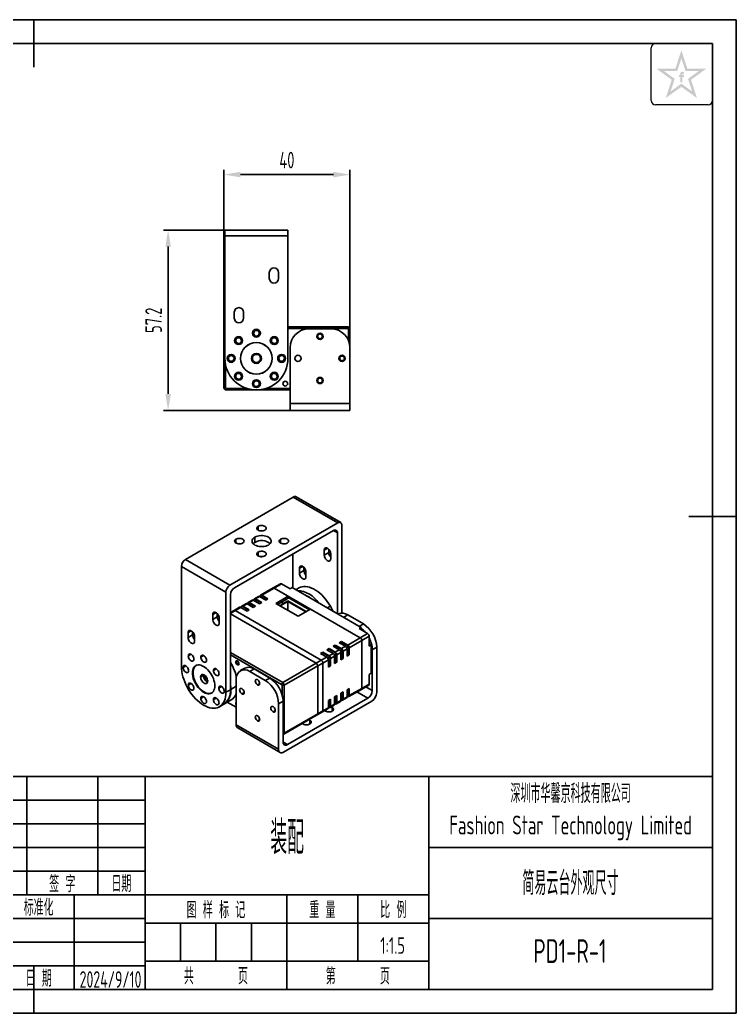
# Model space of a CAD drawing. Header units: inches. Extents: x -38 to 408, y -8 to 308.
# Drawn here: x 180.8 to 408, y -7.5 to 307.5 of the extents above; entities that cross this region are included whole.
import ezdxf
from ezdxf.enums import TextEntityAlignment as Align

# ---------------------------------------------------------------- set-up
doc = ezdxf.new("R2010")
doc.units = ezdxf.units.IN
doc.header["$LTSCALE"] = 1.5
doc.header["$MEASUREMENT"] = 0
for name, color, linetype in [('1轮廓实线层', 7, 'Continuous'), ('2细线层', 4, 'Continuous'), ('6文字层', 3, 'Continuous'), ('7标注层', 4, 'Continuous'), ('图框层', 7, 'Continuous')]:
    doc.layers.add(name, color=color, linetype=linetype)
doc.styles.add('PC_TEXTSTYLE', font='ISOCP.SHX', dxfattribs={"width": 0.707, "bigfont": 'GBCBIG.SHX'})
doc.styles.add('PC_TEXTSTYLE4', font='ISOCP.SHX', dxfattribs={"width": 0.707, "bigfont": 'GBCBIG.SHX'})
doc.dimstyles.new('GB_LINEAR', dxfattribs={"dimtxt": 3.5, "dimasz": 3.5, "dimexe": 1, "dimexo": 0, "dimgap": 1.5, "dimtad": 1, "dimdsep": 46, "dimtxsty": 'PC_TEXTSTYLE', "dimcen": 0, "dimclrd": 256, "dimclrt": 3, "dimadec": 0, "dimazin": 2, "dimtp": 0.1, "dimtm": 0.1, "dimtfac": 0.71, "dimtdec": 3, "dimtmove": 0, "dimatfit": 3, "dimfxl": 1, "dimtfill": 1, "dimarcsym": 0})

# ---------------------------------------------------------------- blocks, each defined once
blk = doc.blocks.new('ZwmFrameMain_A4^_^无分区图框^_^landscape')
at = {"layer": '1轮廓实线层'}
for p, q in [((123.5, 205), (123.5, 195)), ((267, 200), (0, 200)), ((267, 200), (267, 0)), ((272, 100), (262, 100)), ((123.5, -5), (123.5, 5)), ((0, 0), (267, 0))]:
    blk.add_line(p, q, dxfattribs=at)
at = {"layer": '2细线层'}
for p, q in [((272, 205), (-25, 205)), ((272, 205), (272, -5)), ((-25, -5), (272, -5))]:
    blk.add_line(p, q, dxfattribs=at)
blk = doc.blocks.new('ZwmFrameMain_标题栏1')
at = {"layer": '1轮廓实线层'}
for p, q in [((-180, 0), (-180, 45)), ((0, 45), (-180, 45)), ((-172, 20), (-172, 45)), ((-165, 20), (-165, 45)), ((-145, 20), (-145, 45)), ((-130, 20), (-130, 45)), ((-120, 0), (-120, 45)), ((0, 0), (0, 45)), ((-60, 30), (0, 30)), ((-180, 20), (-60, 20)), ((-165, 0), (-165, 20)), ((-150, 0), (-150, 20)), ((-135, 0), (-135, 20)), ((-60, 15), (0, 15)), ((-180, 0), (0, 0))]:
    blk.add_line(p, q, dxfattribs=at)
at = {"layer": '1轮廓实线层', "color": 7}
for p, q in [((-60, 0), (-60, 45)), ((-180, 25), (-120, 25))]:
    blk.add_line(p, q, dxfattribs=at)
at = {"layer": '2细线层'}
for p, q in [((-180, 40), (-120, 40)), ((-180, 35), (-120, 35)), ((-180, 30), (-120, 30)), ((-90, 0), (-90, 20)), ((-75, 6), (-75, 20)), ((-180, 15), (-120, 15)), ((-120, 14), (-60, 14)), ((-112.5, 6), (-112.5, 14)), ((-105, 6), (-105, 14)), ((-97.5, 6), (-97.5, 14)), ((-180, 10), (-120, 10)), ((-180, 5), (-120, 5)), ((-120, 6), (-60, 6))]:
    blk.add_line(p, q, dxfattribs=at)
at = {"layer": '6文字层', "style": 'PC_TEXTSTYLE', "width": 0.667}
for s, p in [('标记', (-176, 22.5)), ('处数', (-168.5, 22.5)), (' 更改文件号 ', (-155, 22.5)), (' 签 字 ', (-137.5, 22.5)), (' 日期 ', (-125, 22.5)), (' 设 计 ', (-172.5, 17.51)), (' 标准化 ', (-142.5, 17.51)), (' 图 样 标 记 ', (-105, 17)), (' 重 量 ', (-82.5, 17)), (' 比 例 ', (-67.5, 17)), (' 审 核 ', (-172.5, 7.5)), (' 工 艺 ', (-172.5, 2.5)), (' 日 期 ', (-142.5, 2.5)), ('共       页', (-105, 3)), ('第       页', (-75, 3))]:
    blk.add_text(s, height=3.5, dxfattribs=at).set_placement(p, align=Align.MIDDLE)
at = {"layer": '6文字层', "style": 'PC_TEXTSTYLE', "flags": 8}
for tag, height, width, p, p2 in [('企业名称', 5, 3.445461, (-54.29, 34.82), (-5.27, 34.82)), ('产品名称或材料标记', 7, 1.034456, (-113.46, 28.64), (-66.42, 28.64)), ('图样名称', 5, 3.480264, (-54.79, 19.98), (-5.27, 19.98)), ('标准化', 3.5, 1.756036, (-133.83, 15.37), (-120.75, 15.37)), ('重量', 3.5, 2.448074, (-88.46, 7.54), (-76.55, 7.54)), ('比例', 3.5, 2.367734, (-73.35, 7.54), (-61.93, 7.54)), ('图样代号', 5, 3.489916, (-54.79, 5.63), (-5.52, 5.63)), ('审核', 3.5, 2.723972, (-163.99, 5.37), (-150.63, 5.37)), ('工艺', 3.5, 2.851598, (-164.21, 0.37), (-150.89, 0.37)), ('共几页', 3.5, 0.953151, (-108.58, 1.48), (-101.56, 1.48)), ('日期', 3.5, 2.733185, (-133.83, 0.37), (-120.75, 0.37))]:
    blk.add_attdef(tag, text='', height=height, dxfattribs=dict(at, width=width)).set_placement(p, p2, align=Align.FIT)
at = {"layer": '6文字层', "style": 'PC_TEXTSTYLE', "width": 9.901758, "flags": 8}
blk.add_attdef('设计', text='', height=3.5, rotation=359.5768, dxfattribs=at).set_placement((-164.23, 15.37), (-150.37, 15.27), align=Align.FIT)
at = {"layer": '6文字层', "color": 3, "style": 'PC_TEXTSTYLE', "width": 0.96618, "flags": 8}
blk.add_attdef('第几页', text='', height=3.5, dxfattribs=at).set_placement((-78.29, 1.5), (-71.16, 1.5), align=Align.FIT)
at = {"layer": '6文字层', "color": 0, "style": 'PC_TEXTSTYLE', "width": 0.715273, "flags": 8}
blk.add_attdef('图纸张数', text='', height=3.5, dxfattribs=at).set_placement((-2.66, -3.87), (4.46, -3.87), align=Align.FIT)
blk = doc.blocks.new('*D27')
at = {"layer": '7标注层', "color": 0, "lineweight": -2}
for p, q in [((245.5, 209.43), (245.5, 259.93)), ((285.5, 209.43), (285.5, 259.93))]:
    blk.add_line(p, q, dxfattribs=at)
at = {"layer": '7标注层', "lineweight": -2}
blk.add_line((250.75, 258.43), (280.25, 258.43), dxfattribs=at)
at = {"layer": '7标注层'}
for points in [[(250.75, 259.3), (250.75, 257.55), (245.5, 258.43)], [(280.25, 257.55), (280.25, 259.3), (285.5, 258.43)]]:
    blk.add_solid(points, dxfattribs=at)
at = {"layer": 'Defpoints', "color": 0}
for p in [(285.5, 258.43), (245.5, 209.43), (285.5, 209.43)]:
    blk.add_point(p, dxfattribs=at)
at = {"layer": '7标注层', "color": 3, "insert": (265.5, 263.04), "char_height": 5.25, "attachment_point": 5, "style": 'PC_TEXTSTYLE', "bg_fill": 3, "box_fill_scale": 1.25, "bg_fill_color": 257, "bg_fill_transparency": 0}
blk.add_mtext('40', dxfattribs=at)
blk = doc.blocks.new('*D28')
at = {"layer": '7标注层', "color": 0, "lineweight": -2}
for p, q in [((245.82, 240.83), (226.32, 240.83)), ((266.5, 183.63), (226.32, 183.63))]:
    blk.add_line(p, q, dxfattribs=at)
at = {"layer": '7标注层', "lineweight": -2}
blk.add_line((227.82, 235.58), (227.82, 188.88), dxfattribs=at)
at = {"layer": '7标注层'}
for points in [[(228.7, 235.58), (226.95, 235.58), (227.82, 240.83)], [(226.95, 188.88), (228.7, 188.88), (227.82, 183.63)]]:
    blk.add_solid(points, dxfattribs=at)
at = {"layer": 'Defpoints', "color": 0}
for p in [(245.82, 240.83), (227.82, 183.63), (266.5, 183.63)]:
    blk.add_point(p, dxfattribs=at)
at = {"layer": '7标注层', "color": 3, "insert": (223.21, 212.23), "char_height": 5.25, "attachment_point": 5, "rotation": 90, "style": 'PC_TEXTSTYLE', "bg_fill": 3, "box_fill_scale": 1.25, "bg_fill_color": 257, "bg_fill_transparency": 0}
blk.add_mtext('57.2', dxfattribs=at)

msp = doc.modelspace()

# ---------------------------------------------------------------- hatches: boundary and pattern name
at = {"layer": '6文字层', "lineweight": 5}
h = msp.add_hatch(color=2, dxfattribs=at)
edge = h.paths.add_edge_path(flags=0)
edge.add_line((390.941, 289.386), (391.494, 289.386))
edge.add_line((391.494, 289.386), (391.494, 289.983))
edge.add_line((391.494, 289.983), (390.947, 289.983))
edge.add_line((390.947, 289.983), (390.947, 290.274))
edge.add_spline(control_points=[(390.947, 290.274), (390.947, 290.309), (390.945, 290.444), (391.209, 290.402), (391.375, 290.377), (391.469, 290.353), (391.507, 290.343)], knot_values=[0, 0, 0, 0, 1.4943482, 5.8188355, 8.4876202, 10.3632598, 10.3632598, 10.3632598, 10.3632598], degree=3, periodic=0)
edge.add_line((391.507, 290.343), (391.507, 290.954))
edge.add_spline(control_points=[(391.507, 290.954), (391.407, 290.978), (391.165, 291.035), (390.818, 291.065), (390.497, 290.92), (390.335, 290.717), (390.308, 290.564), (390.3, 290.52)], knot_values=[0, 0, 0, 0, 4.9341397, 11.9452686, 16.0265909, 21.3569295, 23.4510995, 23.4510995, 23.4510995, 23.4510995], degree=3, periodic=0)
edge.add_line((390.3, 290.52), (390.3, 289.983))
edge.add_line((390.3, 289.983), (389.899, 289.983))
edge.add_line((389.899, 289.983), (389.899, 289.386))
edge.add_line((389.899, 289.386), (390.304, 289.386))
edge.add_line((390.304, 289.386), (390.304, 287.72))
edge.add_line((390.304, 287.72), (390.941, 287.72))
edge.add_line((390.941, 287.72), (390.941, 289.386))
h.paths.add_polyline_path([(398.579, 292.066), (392.503, 292.066), (390.627, 297.862), (388.751, 292.066), (382.675, 292.066), (387.567, 288.499), (385.691, 282.719), (390.627, 286.253), (395.563, 282.719), (393.687, 288.499)])
h.paths.add_polyline_path([(392.746, 288.796), (394.051, 284.773), (390.627, 287.279), (387.203, 284.773), (388.508, 288.796), (385.073, 291.3), (389.317, 291.3), (390.627, 295.342), (391.937, 291.3), (396.181, 291.3)], flags=16)

# ---------------------------------------------------------------- linework, layer by layer
at = {"color": 7, "linetype": 'Continuous', "lineweight": 25}
for p, q in [((245.824, 239.032), (245.824, 240.832)), ((245.824, 240.832), (265.827, 240.832)), ((265.827, 240.832), (265.827, 239.032)), ((265.827, 239.032), (245.824, 239.032)), ((245.824, 200.133), (245.824, 239.032)), ((265.827, 200.133), (265.827, 239.032)), ((259.927, 225.482), (259.927, 227.382)), ((262.827, 225.482), (262.827, 227.382)), ((248.824, 212.882), (248.824, 214.782)), ((251.724, 212.882), (251.724, 214.782)), ((245.5, 190.833), (245.5, 209.433)), ((265.827, 210.133), (284.8, 210.133)), ((265.827, 209.633), (284.8, 209.633)), ((279.5, 209.514), (272.5, 209.514)), ((284.8, 209.633), (284.8, 210.133)), ((285, 209.433), (285, 205.912)), ((285.5, 209.433), (285, 209.433)), ((285.5, 209.433), (285.5, 203.514)), ((266.5, 203.514), (266.5, 185.833)), ((285.5, 203.514), (285.5, 185.833)), ((246, 190.833), (246, 198.261)), ((245.5, 190.833), (246, 190.833)), ((252.697, 190.633), (246.2, 190.633)), ((255.639, 190.133), (246.2, 190.133)), ((266.5, 190.133), (256.012, 190.133)), ((266.5, 190.633), (258.953, 190.633)), ((285.5, 185.833), (266.5, 185.833)), ((266.5, 183.633), (266.5, 185.833)), ((285.5, 183.633), (266.5, 183.633)), ((285.5, 185.833), (285.5, 183.633)), ((233.294, 136.397), (267.518, 156.154)), ((281.662, 147.989), (267.518, 156.154)), ((282.562, 148.078), (268.418, 156.243)), ((281.662, 147.989), (247.438, 128.232)), ((280.248, 145.539), (248.853, 127.415)), ((282.935, 119.362), (282.935, 147.254)), ((255.321, 141.805), (255.321, 143.438)), ((281.521, 119.145), (281.521, 144.804)), ((277.349, 137.782), (277.349, 139.333)), ((278.763, 138.598), (278.763, 139.612)), ((233.294, 136.397), (247.438, 128.232)), ((267.376, 138.108), (267.376, 127.311)), ((277.349, 137.782), (278.763, 138.598)), ((279.4, 136.598), (279.4, 138.149)), ((246.166, 126.027), (232.021, 134.193)), ((232.021, 102.43), (232.021, 134.193)), ((269.498, 132.026), (269.498, 133.577)), ((269.498, 132.026), (270.912, 132.842)), ((270.912, 132.842), (270.912, 133.856)), ((271.548, 130.842), (271.548, 132.393)), ((246.166, 94.264), (246.166, 126.027)), ((261.123, 127.325), (257.164, 125.039)), ((261.473, 127.29), (257.513, 125.004)), ((263.457, 128.672), (261.123, 127.325)), ((263.807, 128.637), (261.473, 127.29)), ((261.473, 127.29), (288.768, 111.533)), ((265.93, 124.717), (261.473, 127.29)), ((266.494, 127.086), (263.807, 128.637)), ((267.13, 127.453), (266.494, 127.086)), ((289.05, 114.799), (267.13, 127.453)), ((269.29, 127.326), (268.32, 126.766)), ((247.58, 95.081), (247.58, 125.21)), ((254.476, 123.487), (253.204, 122.753)), ((254.826, 123.453), (253.554, 122.718)), ((255.236, 123.805), (254.713, 123.503)), ((256.806, 122.31), (254.826, 123.453)), ((256.456, 124.63), (255.184, 123.896)), ((257.337, 122.616), (255.286, 123.8)), ((256.806, 124.596), (255.534, 123.861)), ((257.513, 122.718), (255.534, 123.861)), ((257.216, 124.948), (256.693, 124.646)), ((258.786, 123.453), (256.806, 124.596)), ((259.317, 123.759), (257.266, 124.943)), ((259.493, 123.861), (257.513, 125.004)), ((258.786, 123.453), (259.493, 123.861)), ((261.97, 122.431), (265.93, 124.717)), ((262.544, 122.1), (265.93, 124.055)), ((265.824, 123.226), (263.209, 121.716)), ((265.824, 123.063), (263.35, 121.634)), ((264.09, 122.992), (264.09, 122.225)), ((271.656, 119.859), (265.824, 123.226)), ((271.515, 119.777), (265.824, 123.063)), ((265.824, 120.206), (265.824, 123.063)), ((265.93, 124.055), (265.93, 124.717)), ((272.781, 120.508), (265.93, 124.463)), ((265.93, 124.3), (272.64, 120.426)), ((248.749, 120.181), (247.58, 119.506)), ((250.517, 121.201), (248.749, 120.181)), ((250.867, 121.167), (249.099, 120.146)), ((276.393, 104.39), (249.099, 120.146)), ((251.276, 121.519), (250.754, 121.217)), ((252.847, 120.024), (250.867, 121.167)), ((252.497, 122.344), (251.224, 121.61)), ((253.377, 120.33), (251.326, 121.514)), ((252.847, 122.31), (251.574, 121.575)), ((253.554, 120.432), (251.574, 121.575)), ((253.256, 122.662), (252.734, 122.36)), ((254.826, 121.167), (252.847, 122.31)), ((252.847, 120.024), (253.554, 120.432)), ((255.357, 121.473), (253.306, 122.657)), ((255.534, 121.575), (253.554, 122.718)), ((254.826, 121.167), (255.534, 121.575)), ((256.806, 122.31), (257.513, 122.718)), ((269.041, 118.349), (261.97, 122.431)), ((269.041, 118.349), (273.001, 120.635)), ((288.768, 111.533), (273.001, 120.635)), ((241.994, 117.371), (241.994, 118.923)), ((243.408, 118.188), (241.994, 117.371)), ((243.408, 118.188), (243.408, 119.202)), ((244.044, 117.465), (243.669, 117.248)), ((244.044, 116.188), (244.044, 117.739)), ((247.58, 119.145), (274.767, 103.451)), ((281.808, 119.081), (281.72, 119.03)), ((284.808, 118.784), (289.758, 115.926)), ((235.557, 112.432), (235.557, 113.446)), ((289.05, 114.799), (288.414, 114.431)), ((291.101, 112.88), (288.414, 114.431)), ((289.05, 114.064), (289.05, 114.799)), ((234.142, 111.615), (234.142, 113.167)), ((235.557, 112.432), (234.142, 111.615)), ((236.193, 110.432), (236.193, 111.983)), ((282.121, 109.982), (282.828, 110.39)), ((282.828, 110.39), (284.808, 109.247)), ((282.828, 110.186), (282.828, 110.39)), ((284.808, 109.247), (288.768, 111.533)), ((289.263, 110.676), (285.303, 108.39)), ((288.768, 111.533), (291.101, 112.88)), ((291.596, 112.023), (289.263, 110.676)), ((289.263, 110.676), (289.263, 95.488)), ((291.596, 108.92), (291.596, 112.023)), ((278.161, 107.696), (278.868, 108.104)), ((278.161, 107.696), (280.141, 106.553)), ((278.338, 107.594), (278.868, 107.9)), ((278.868, 108.104), (280.848, 106.961)), ((278.868, 107.9), (278.868, 108.104)), ((278.868, 107.9), (281.095, 106.614)), ((280.141, 108.839), (280.848, 109.247)), ((280.141, 108.839), (282.121, 107.696)), ((280.318, 108.737), (280.848, 109.043)), ((280.848, 109.247), (282.828, 108.104)), ((280.848, 109.043), (280.848, 109.247)), ((280.848, 109.043), (283.075, 107.757)), ((280.848, 106.961), (282.121, 107.696)), ((282.121, 109.982), (284.101, 108.839)), ((282.298, 109.88), (282.828, 110.186)), ((282.828, 110.186), (285.055, 108.9)), ((282.828, 108.104), (284.101, 108.839)), ((283.146, 107.635), (283.146, 105.063)), ((284.596, 107.982), (283.323, 107.247)), ((283.323, 107.247), (283.323, 104.961)), ((284.596, 105.695), (284.596, 107.982)), ((285.126, 108.778), (285.126, 106.206)), ((285.303, 108.39), (285.303, 106.104)), ((292.232, 109.287), (291.596, 109.655)), ((292.232, 109.287), (291.596, 108.92)), ((292.232, 100.306), (292.232, 109.287)), ((294, 108.578), (292.586, 107.762)), ((292.586, 94.794), (292.586, 107.762)), ((294, 108.578), (294, 94.14)), ((247.58, 106.899), (264.16, 97.328)), ((247.58, 106.083), (263.807, 96.715)), ((249.488, 104.002), (249.276, 103.879)), ((274.767, 103.451), (276.393, 104.39)), ((276.181, 106.553), (276.888, 106.961)), ((276.181, 106.553), (278.161, 105.41)), ((276.358, 106.451), (276.888, 106.757)), ((276.393, 104.39), (278.161, 105.41)), ((276.888, 106.961), (278.868, 105.818)), ((276.888, 106.757), (276.888, 106.961)), ((276.888, 106.757), (279.116, 105.471)), ((278.656, 104.553), (276.888, 103.532)), ((278.656, 102.266), (278.656, 104.553)), ((278.868, 105.818), (280.141, 106.553)), ((279.186, 105.349), (279.186, 102.777)), ((280.636, 105.696), (279.363, 104.961)), ((279.363, 104.961), (279.363, 102.675)), ((280.636, 103.409), (280.636, 105.696)), ((281.166, 106.492), (281.166, 103.92)), ((282.616, 106.839), (281.343, 106.104)), ((281.343, 106.104), (281.343, 103.818)), ((282.616, 104.552), (282.616, 106.839)), ((283.146, 105.063), (282.616, 104.757)), ((283.323, 104.961), (282.616, 104.552)), ((283.146, 105.063), (283.323, 104.961)), ((285.126, 106.206), (284.596, 105.899)), ((285.303, 106.104), (284.596, 105.695)), ((285.126, 106.206), (285.303, 106.104)), ((236.844, 102.822), (236.753, 102.769)), ((252.11, 101.936), (250.695, 101.12)), ((253.695, 100.823), (255.109, 101.639)), ((258.645, 97.966), (253.695, 100.823)), ((255.109, 101.639), (260.059, 98.782)), ((264.16, 97.328), (274.767, 103.451)), ((275.262, 102.593), (264.655, 96.47)), ((276.888, 103.532), (275.262, 102.593)), ((275.262, 102.593), (275.262, 87.406)), ((276.888, 88.345), (276.888, 103.532)), ((279.186, 102.777), (278.656, 102.471)), ((279.363, 102.675), (278.656, 102.266)), ((279.186, 102.777), (279.363, 102.675)), ((281.166, 103.92), (280.636, 103.614)), ((281.343, 103.818), (280.636, 103.409)), ((281.166, 103.92), (281.343, 103.818)), ((238.121, 99.092), (239.005, 99.602)), ((239.005, 99.602), (239.028, 99.849)), ((249.452, 98.373), (249.452, 83.935)), ((260.059, 98.782), (258.645, 97.966)), ((292.232, 100.306), (291.596, 99.938)), ((291.596, 96.835), (291.596, 99.938)), ((247.58, 95.081), (246.166, 94.264)), ((263.807, 96.715), (264.16, 97.328)), ((264.655, 96.47), (263.948, 96.47)), ((263.948, 96.47), (263.948, 93.596)), ((264.655, 96.47), (264.655, 81.283)), ((285.303, 95.489), (284.596, 95.08)), ((284.596, 95.08), (284.596, 92.794)), ((285.126, 93.019), (285.126, 95.387)), ((285.158, 92.882), (289.118, 95.168)), ((285.303, 93.202), (285.303, 95.489)), ((285.303, 93.202), (289.263, 95.488)), ((289.118, 95.168), (291.451, 96.515)), ((289.263, 95.488), (291.596, 96.835)), ((241.752, 94.108), (241.843, 94.161)), ((245.666, 90.595), (247.788, 91.819)), ((264.302, 91.433), (262.887, 90.617)), ((264.302, 91.433), (264.302, 78.466)), ((292.445, 91.446), (264.443, 75.281)), ((291.172, 92.344), (265.716, 77.649)), ((279.363, 92.06), (278.656, 91.651)), ((278.656, 91.651), (278.656, 89.365)), ((279.186, 89.59), (279.186, 91.958)), ((279.363, 89.773), (279.363, 92.06)), ((281.343, 93.203), (280.636, 92.794)), ((280.636, 92.794), (280.636, 90.508)), ((281.166, 90.733), (281.166, 93.101)), ((281.343, 90.916), (281.343, 93.203)), ((281.343, 90.916), (282.616, 91.651)), ((282.603, 91.528), (283.125, 91.83)), ((283.323, 94.346), (282.616, 93.937)), ((282.616, 93.937), (282.616, 91.651)), ((283.146, 91.876), (283.146, 94.244)), ((283.178, 91.739), (284.451, 92.474)), ((283.323, 92.059), (283.323, 94.346)), ((283.323, 92.059), (284.596, 92.794)), ((284.583, 92.671), (285.105, 92.973)), ((244.094, 89.685), (245.508, 90.501)), ((249.452, 89.488), (246.6, 91.134)), ((249.452, 89.488), (246.601, 91.134)), ((262.887, 90.617), (262.887, 76.179)), ((275.262, 87.406), (276.888, 88.345)), ((276.743, 88.024), (278.511, 89.045)), ((276.888, 88.345), (278.656, 89.365)), ((278.643, 89.242), (279.166, 89.544)), ((279.218, 89.453), (280.491, 90.188)), ((279.363, 89.773), (280.636, 90.508)), ((280.623, 90.385), (281.145, 90.687)), ((281.198, 90.596), (282.471, 91.331)), ((264.51, 80.962), (275.117, 87.085)), ((264.655, 81.283), (275.262, 87.406)), ((275.117, 87.085), (276.743, 88.024)), ((262.887, 76.179), (249.452, 83.935)), ((249.908, 82.928), (263.343, 75.172))]:
    msp.add_line(p, q, dxfattribs=at)
at = {"color": 1, "linetype": 'Continuous', "lineweight": 25}
for p, q in [((245.824, 209.433), (245.5, 209.433)), ((254.533, 199.19), (254.775, 199.367)), ((257.118, 201.076), (256.875, 200.899)), ((256.417, 145.663), (256.417, 146.887)), ((281.521, 144.804), (280.248, 145.539)), ((249.346, 141.581), (249.346, 142.805)), ((263.489, 141.581), (263.489, 142.805)), ((256.417, 137.499), (256.417, 138.723)), ((277.349, 139.333), (278.375, 139.925)), ((269.498, 133.577), (270.523, 134.169)), ((255.286, 123.8), (254.75, 123.49)), ((257.266, 124.943), (256.73, 124.633)), ((249.099, 120.146), (247.58, 119.269)), ((251.326, 121.514), (250.79, 121.204)), ((253.306, 122.657), (252.77, 122.347)), ((278.32, 120.993), (279.29, 121.553)), ((243.019, 119.515), (241.994, 118.923)), ((244.044, 117.228), (243.773, 117.072)), ((283.478, 118.016), (284.808, 118.784)), ((235.168, 113.759), (234.142, 113.167)), ((289.758, 115.926), (288.427, 115.159)), ((282.434, 107.387), (283.075, 107.757)), ((283.146, 107.635), (282.504, 107.264)), ((284.414, 108.53), (285.055, 108.9)), ((285.126, 108.778), (284.484, 108.407)), ((235.093, 106.296), (234.209, 105.785)), ((239.093, 105.9), (238.209, 105.389)), ((249.508, 103.824), (249.95, 104.08)), ((278.474, 105.101), (279.116, 105.471)), ((279.186, 105.349), (278.545, 104.978)), ((280.454, 106.244), (281.095, 106.614)), ((281.166, 106.492), (280.524, 106.121)), ((233.437, 102.633), (232.553, 102.123)), ((243.093, 101.677), (242.209, 101.167)), ((235.717, 100.5), (235.54, 100.398)), ((239.219, 98.715), (239.677, 98.915)), ((239.677, 98.915), (239.946, 99.071)), ((235.093, 97.058), (234.209, 96.547)), ((244.75, 96.102), (243.866, 95.591)), ((247.738, 95.173), (249.452, 96.163)), ((256.17, 96.633), (256.877, 97.041)), ((292.586, 94.794), (290.528, 95.982)), ((239.093, 92.835), (238.209, 92.325)), ((243.093, 92.439), (242.209, 91.929)), ((251.22, 93.775), (251.927, 94.183)), ((282.61, 91.566), (283.146, 91.876)), ((284.59, 92.709), (285.126, 93.019)), ((291.172, 92.344), (287.699, 94.349)), ((249.276, 90.814), (249.452, 90.916)), ((261.12, 88.06), (261.827, 88.468)), ((278.65, 89.28), (279.186, 89.59)), ((279.858, 88.262), (279.858, 89.487)), ((280.63, 90.423), (281.166, 90.733)), ((256.877, 85.61), (256.17, 85.202)), ((272.787, 84.18), (272.787, 85.405)), ((264.302, 81.283), (264.655, 81.283)), ((264.302, 78.465), (265.716, 77.649))]:
    msp.add_line(p, q, dxfattribs=at)
at = {"color": 7, "linetype": 'Continuous', "lineweight": 25, "flags": 128}
for points in [[(246.2, 190.633), (246.2, 190.353), (246.2, 190.133)], [(258.539, 145.663), (258.254, 145.534), (257.924, 145.448), (257.569, 145.411), (257.208, 145.423), (256.863, 145.485), (256.553, 145.593), (256.297, 145.741), (256.11, 145.92), (256.003, 146.119), (255.981, 146.327), (256.046, 146.533), (256.194, 146.723), (256.417, 146.887)], [(256.417, 146.887), (256.702, 147.016), (257.032, 147.102), (257.388, 147.139), (257.749, 147.127), (258.094, 147.065), (258.403, 146.957), (258.659, 146.809), (258.846, 146.63), (258.954, 146.431), (258.975, 146.223), (258.91, 146.017), (258.762, 145.827), (258.539, 145.663)], [(251.468, 141.581), (251.183, 141.452), (250.853, 141.366), (250.498, 141.329), (250.137, 141.341), (249.791, 141.403), (249.482, 141.511), (249.226, 141.659), (249.039, 141.838), (248.932, 142.037), (248.91, 142.245), (248.975, 142.451), (249.123, 142.641), (249.346, 142.805)], [(249.346, 142.805), (249.631, 142.934), (249.961, 143.02), (250.316, 143.057), (250.677, 143.045), (251.023, 142.983), (251.332, 142.875), (251.588, 142.727), (251.775, 142.548), (251.882, 142.349), (251.904, 142.141), (251.839, 141.935), (251.691, 141.745), (251.468, 141.581)], [(259.635, 140.948), (259.228, 140.751), (258.767, 140.597), (258.268, 140.492), (257.744, 140.439), (257.212, 140.439), (256.689, 140.492), (256.189, 140.597), (255.729, 140.751), (255.321, 140.948), (254.98, 141.183), (254.714, 141.449), (254.532, 141.737), (254.44, 142.039), (254.44, 142.346), (254.532, 142.649), (254.714, 142.937), (254.98, 143.203), (255.321, 143.438)], [(254.776, 141.376), (254.98, 141.57), (255.321, 141.805)], [(255.321, 143.438), (255.729, 143.635), (256.189, 143.789), (256.689, 143.894), (257.212, 143.947), (257.744, 143.947), (258.268, 143.894), (258.767, 143.789), (259.228, 143.635), (259.635, 143.438), (259.977, 143.203), (260.242, 142.937), (260.424, 142.649), (260.517, 142.346), (260.517, 142.039), (260.424, 141.737), (260.242, 141.449), (259.977, 141.183), (259.635, 140.948)], [(265.61, 141.581), (265.325, 141.452), (264.995, 141.366), (264.64, 141.329), (264.279, 141.341), (263.934, 141.403), (263.624, 141.511), (263.368, 141.659), (263.181, 141.838), (263.074, 142.037), (263.052, 142.245), (263.117, 142.451), (263.266, 142.641), (263.489, 142.805)], [(263.489, 142.805), (263.773, 142.934), (264.103, 143.02), (264.459, 143.057), (264.82, 143.045), (265.165, 142.983), (265.474, 142.875), (265.73, 142.727), (265.917, 142.548), (266.025, 142.349), (266.046, 142.141), (265.981, 141.935), (265.833, 141.745), (265.61, 141.581)], [(258.539, 137.499), (258.254, 137.37), (257.924, 137.284), (257.569, 137.247), (257.208, 137.259), (256.863, 137.321), (256.553, 137.429), (256.297, 137.577), (256.11, 137.755), (256.003, 137.955), (255.981, 138.163), (256.046, 138.368), (256.194, 138.559), (256.417, 138.723)], [(256.417, 138.723), (256.702, 138.852), (257.032, 138.938), (257.388, 138.975), (257.749, 138.963), (258.094, 138.901), (258.403, 138.793), (258.659, 138.645), (258.846, 138.466), (258.954, 138.267), (258.975, 138.059), (258.91, 137.853), (258.762, 137.663), (258.539, 137.499)], [(279.4, 138.149), (279.37, 138.45), (279.282, 138.767), (279.142, 139.083), (278.957, 139.379), (278.738, 139.638), (278.498, 139.845), (278.251, 139.988), (278.011, 140.058), (277.792, 140.052), (277.607, 139.969), (277.467, 139.815), (277.379, 139.599), (277.349, 139.333)], [(277.349, 137.782), (277.379, 137.481), (277.467, 137.164), (277.607, 136.848), (277.792, 136.551), (278.011, 136.293), (278.251, 136.086), (278.498, 135.943), (278.738, 135.873), (278.957, 135.879), (279.142, 135.961), (279.282, 136.115), (279.37, 136.332), (279.4, 136.598)], [(271.548, 132.393), (271.519, 132.694), (271.431, 133.011), (271.29, 133.327), (271.105, 133.623), (270.887, 133.882), (270.647, 134.089), (270.399, 134.232), (270.159, 134.302), (269.941, 134.296), (269.756, 134.213), (269.615, 134.059), (269.527, 133.843), (269.498, 133.577)], [(269.498, 132.026), (269.527, 131.725), (269.615, 131.408), (269.756, 131.092), (269.941, 130.796), (270.159, 130.537), (270.399, 130.33), (270.647, 130.187), (270.887, 130.117), (271.105, 130.123), (271.29, 130.206), (271.431, 130.359), (271.519, 130.576), (271.548, 130.842)], [(269.29, 127.326), (269.772, 127.555), (270.293, 127.709), (270.849, 127.785), (271.433, 127.784), (272.042, 127.705), (272.671, 127.548), (273.313, 127.316), (273.963, 127.01), (274.616, 126.633), (275.266, 126.188), (275.909, 125.679), (276.537, 125.11), (277.146, 124.486), (277.73, 123.812), (278.286, 123.095), (278.807, 122.339), (279.29, 121.553)], [(255.534, 123.861), (255.437, 123.906), (255.344, 123.927), (255.259, 123.923), (255.184, 123.896), (255.122, 123.844), (255.076, 123.772), (255.052, 123.698)], [(257.513, 125.004), (257.417, 125.049), (257.324, 125.07), (257.238, 125.066), (257.163, 125.039), (257.102, 124.987), (257.056, 124.915), (257.032, 124.841)], [(251.574, 121.575), (251.477, 121.62), (251.384, 121.641), (251.299, 121.637), (251.224, 121.61), (251.162, 121.559), (251.116, 121.486), (251.092, 121.412)], [(253.554, 122.718), (253.457, 122.763), (253.364, 122.784), (253.279, 122.78), (253.204, 122.753), (253.142, 122.702), (253.096, 122.629), (253.072, 122.555)], [(264.821, 120.785), (264.912, 120.749), (264.974, 120.697)], [(266.619, 119.747), (266.708, 119.712), (266.769, 119.661)], [(279.29, 121.553), (279.73, 120.741), (280.099, 119.966)], [(244.044, 117.739), (244.015, 118.04), (243.927, 118.357), (243.786, 118.673), (243.601, 118.969), (243.383, 119.228), (243.143, 119.435), (242.895, 119.578), (242.655, 119.648), (242.437, 119.642), (242.252, 119.559), (242.111, 119.405), (242.024, 119.189), (241.994, 118.923)], [(241.994, 117.371), (242.024, 117.071), (242.111, 116.753), (242.252, 116.437), (242.437, 116.141), (242.655, 115.882), (242.895, 115.675), (243.143, 115.533), (243.383, 115.463), (243.601, 115.469), (243.786, 115.551), (243.927, 115.705), (244.015, 115.921), (244.044, 116.188)], [(268.417, 118.709), (268.504, 118.674), (268.564, 118.624)], [(236.193, 111.983), (236.163, 112.284), (236.076, 112.601), (235.935, 112.917), (235.75, 113.213), (235.531, 113.472), (235.291, 113.679), (235.044, 113.822), (234.804, 113.892), (234.585, 113.886), (234.4, 113.803), (234.26, 113.649), (234.172, 113.433), (234.142, 113.167)], [(234.142, 111.615), (234.172, 111.315), (234.26, 110.997), (234.4, 110.681), (234.585, 110.385), (234.804, 110.126), (235.044, 109.92), (235.291, 109.777), (235.531, 109.707), (235.75, 109.713), (235.935, 109.795), (236.076, 109.949), (236.163, 110.165), (236.193, 110.432)], [(235.977, 104.765), (235.947, 105.046), (235.859, 105.344), (235.718, 105.636), (235.535, 105.904), (235.322, 106.129), (235.093, 106.296), (234.865, 106.393), (234.651, 106.414), (234.468, 106.358), (234.328, 106.227), (234.24, 106.032), (234.209, 105.785)], [(234.209, 105.785), (234.24, 105.504), (234.328, 105.207), (234.468, 104.914), (234.651, 104.646), (234.865, 104.421), (235.093, 104.254), (235.322, 104.157), (235.535, 104.136), (235.718, 104.193), (235.859, 104.323), (235.947, 104.518), (235.977, 104.765)], [(239.977, 104.369), (239.947, 104.65), (239.859, 104.948), (239.718, 105.24), (239.535, 105.508), (239.322, 105.733), (239.093, 105.9), (238.865, 105.997), (238.651, 106.018), (238.468, 105.962), (238.328, 105.831), (238.24, 105.636), (238.209, 105.389)], [(238.209, 105.389), (238.24, 105.108), (238.328, 104.811), (238.468, 104.518), (238.651, 104.25), (238.865, 104.025), (239.093, 103.859), (239.322, 103.761), (239.535, 103.74), (239.718, 103.797), (239.859, 103.927), (239.947, 104.122), (239.977, 104.369)], [(250.336, 103.267), (250.304, 103.495), (250.212, 103.732), (250.071, 103.95), (249.898, 104.123), (249.714, 104.229), (249.541, 104.256), (249.4, 104.201), (249.308, 104.07), (249.276, 103.879)], [(232.021, 102.43), (232.051, 101.659), (232.141, 100.859), (232.291, 100.039), (232.499, 99.204), (232.762, 98.361), (233.08, 97.519), (233.45, 96.683), (233.867, 95.862), (234.329, 95.062), (234.831, 94.29), (235.37, 93.553), (235.941, 92.856), (236.539, 92.206), (237.158, 91.609), (237.794, 91.069), (238.441, 90.592), (239.093, 90.18), (239.746, 89.838), (240.393, 89.569), (241.029, 89.374), (241.648, 89.257), (242.246, 89.216), (242.816, 89.254), (243.355, 89.369), (243.858, 89.561), (244.32, 89.828), (244.737, 90.167), (245.106, 90.576), (245.424, 91.052), (245.688, 91.59), (245.896, 92.185), (246.045, 92.833), (246.135, 93.528), (246.166, 94.264)], [(234.32, 101.102), (234.29, 101.384), (234.202, 101.681), (234.061, 101.973), (233.878, 102.241), (233.665, 102.466), (233.436, 102.633), (233.208, 102.73), (232.995, 102.752), (232.811, 102.695), (232.671, 102.565), (232.583, 102.37), (232.553, 102.123)], [(232.553, 102.123), (232.583, 101.841), (232.671, 101.544), (232.811, 101.252), (232.995, 100.984), (233.208, 100.759), (233.436, 100.592), (233.665, 100.495), (233.878, 100.473), (234.061, 100.53), (234.202, 100.66), (234.29, 100.855), (234.32, 101.102)], [(242.647, 96.296), (242.616, 96.849), (242.525, 97.427), (242.376, 98.022), (242.171, 98.622), (241.912, 99.217), (241.606, 99.798), (241.256, 100.353), (240.87, 100.875), (240.453, 101.353), (240.013, 101.779), (239.557, 102.147), (239.093, 102.45), (238.63, 102.683), (238.174, 102.841), (237.734, 102.923), (237.317, 102.926), (236.93, 102.851), (236.581, 102.699), (236.274, 102.472), (236.016, 102.175), (235.811, 101.812), (235.661, 101.39), (235.571, 100.916), (235.54, 100.398)], [(243.977, 100.147), (243.947, 100.428), (243.859, 100.725), (243.718, 101.018), (243.535, 101.286), (243.322, 101.511), (243.093, 101.677), (242.865, 101.775), (242.651, 101.796), (242.468, 101.739), (242.328, 101.609), (242.24, 101.414), (242.209, 101.167)], [(242.209, 101.167), (242.24, 100.885), (242.328, 100.588), (242.468, 100.296), (242.651, 100.028), (242.865, 99.803), (243.093, 99.636), (243.322, 99.539), (243.535, 99.518), (243.718, 99.574), (243.859, 99.705), (243.947, 99.9), (243.977, 100.147)], [(249.276, 103.879), (249.308, 103.651), (249.4, 103.414), (249.541, 103.196), (249.714, 103.023), (249.898, 102.917), (250.071, 102.889), (250.212, 102.945), (250.304, 103.076), (250.336, 103.267)], [(235.54, 100.398), (235.571, 99.845), (235.661, 99.266), (235.811, 98.672), (236.016, 98.072), (236.274, 97.476), (236.581, 96.896), (236.93, 96.34), (237.317, 95.819), (237.734, 95.341), (238.174, 94.914), (238.63, 94.547), (239.093, 94.244), (239.557, 94.011), (240.013, 93.853), (240.453, 93.771), (240.87, 93.768), (241.256, 93.843), (241.606, 93.995), (241.912, 94.222), (242.171, 94.519), (242.376, 94.882), (242.525, 95.304), (242.616, 95.778), (242.647, 96.296)], [(235.717, 100.48), (235.747, 99.929), (235.837, 99.353), (235.986, 98.762), (236.191, 98.165), (236.448, 97.573), (236.752, 96.995), (237.1, 96.442), (237.485, 95.923), (237.899, 95.448), (238.337, 95.023), (238.791, 94.657), (239.252, 94.356), (239.714, 94.125), (240.168, 93.967), (240.605, 93.886), (241.02, 93.882), (241.405, 93.957), (241.752, 94.109), (241.867, 94.181)], [(238.121, 99.092), (238.154, 99.386), (238.251, 99.624), (238.406, 99.794), (238.61, 99.885), (238.851, 99.892), (239.116, 99.814), (239.389, 99.657), (239.654, 99.429), (239.895, 99.143), (240.099, 98.816), (240.254, 98.468), (240.351, 98.117), (240.384, 97.786)], [(240.384, 97.786), (240.351, 97.492), (240.254, 97.253), (240.099, 97.083), (239.895, 96.992), (239.654, 96.986), (239.389, 97.063), (239.116, 97.22), (238.851, 97.449), (238.61, 97.735), (238.406, 98.061), (238.251, 98.41), (238.154, 98.76), (238.121, 99.092)], [(256.17, 98.266), (255.951, 98.352), (255.754, 98.35), (255.598, 98.26), (255.497, 98.09), (255.463, 97.858), (255.497, 97.586), (255.598, 97.3), (255.754, 97.029), (255.951, 96.799), (256.17, 96.633)], [(256.17, 96.633), (256.388, 96.547), (256.586, 96.549), (256.742, 96.64), (256.842, 96.809), (256.877, 97.042), (256.842, 97.314), (256.742, 97.599), (256.586, 97.87), (256.388, 98.1), (256.17, 98.266)], [(235.977, 95.527), (235.947, 95.808), (235.859, 96.105), (235.718, 96.398), (235.535, 96.666), (235.322, 96.891), (235.093, 97.058), (234.865, 97.155), (234.651, 97.176), (234.468, 97.119), (234.328, 96.989), (234.24, 96.794), (234.209, 96.547)], [(234.209, 96.547), (234.24, 96.266), (234.328, 95.969), (234.468, 95.676), (234.651, 95.408), (234.865, 95.183), (235.093, 95.016), (235.322, 94.919), (235.535, 94.898), (235.718, 94.954), (235.859, 95.085), (235.947, 95.28), (235.977, 95.527)], [(245.634, 94.571), (245.604, 94.853), (245.516, 95.15), (245.375, 95.442), (245.192, 95.71), (244.979, 95.935), (244.75, 96.102), (244.521, 96.199), (244.308, 96.22), (244.125, 96.164), (243.985, 96.033), (243.896, 95.838), (243.866, 95.591)], [(243.866, 95.591), (243.896, 95.31), (243.985, 95.013), (244.125, 94.72), (244.308, 94.452), (244.521, 94.227), (244.75, 94.061), (244.979, 93.963), (245.192, 93.942), (245.375, 93.999), (245.516, 94.129), (245.604, 94.324), (245.634, 94.571)], [(251.22, 95.408), (251.002, 95.494), (250.805, 95.492), (250.648, 95.402), (250.548, 95.232), (250.513, 95), (250.548, 94.727), (250.648, 94.442), (250.805, 94.171), (251.002, 93.941), (251.22, 93.775)], [(251.22, 93.775), (251.439, 93.689), (251.636, 93.691), (251.792, 93.781), (251.893, 93.951), (251.927, 94.183), (251.893, 94.455), (251.792, 94.741), (251.636, 95.012), (251.439, 95.242), (251.22, 95.408)], [(239.977, 91.304), (239.947, 91.586), (239.859, 91.883), (239.718, 92.175), (239.535, 92.443), (239.322, 92.668), (239.093, 92.835), (238.865, 92.932), (238.651, 92.954), (238.468, 92.897), (238.328, 92.767), (238.24, 92.572), (238.209, 92.325)], [(238.209, 92.325), (238.24, 92.043), (238.328, 91.746), (238.468, 91.454), (238.651, 91.186), (238.865, 90.961), (239.093, 90.794), (239.322, 90.697), (239.535, 90.675), (239.718, 90.732), (239.859, 90.862), (239.947, 91.057), (239.977, 91.304)], [(243.977, 90.908), (243.947, 91.19), (243.859, 91.487), (243.718, 91.78), (243.535, 92.047), (243.322, 92.272), (243.093, 92.439), (242.865, 92.537), (242.651, 92.558), (242.468, 92.501), (242.328, 92.371), (242.24, 92.176), (242.209, 91.929)], [(242.209, 91.929), (242.24, 91.647), (242.328, 91.35), (242.468, 91.058), (242.651, 90.79), (242.865, 90.565), (243.093, 90.398), (243.322, 90.301), (243.535, 90.28), (243.718, 90.336), (243.859, 90.466), (243.947, 90.662), (243.977, 90.908)], [(282.941, 91.723), (283.017, 91.708), (283.103, 91.711), (283.178, 91.739), (283.239, 91.79), (283.285, 91.862), (283.313, 91.953), (283.323, 92.059)], [(284.921, 92.866), (284.997, 92.851), (285.083, 92.854), (285.158, 92.882), (285.219, 92.933), (285.265, 93.005), (285.293, 93.096), (285.303, 93.202)], [(261.12, 89.693), (260.901, 89.779), (260.704, 89.777), (260.548, 89.687), (260.447, 89.517), (260.413, 89.285), (260.447, 89.012), (260.548, 88.727), (260.704, 88.456), (260.901, 88.226), (261.12, 88.06)], [(261.12, 88.06), (261.338, 87.974), (261.535, 87.976), (261.692, 88.066), (261.792, 88.236), (261.827, 88.468), (261.792, 88.741), (261.692, 89.026), (261.535, 89.297), (261.338, 89.527), (261.12, 89.693)], [(277.737, 88.262), (277.514, 88.427), (277.487, 88.453)], [(279.858, 89.487), (280.081, 89.323), (280.229, 89.132), (280.295, 88.927), (280.273, 88.719), (280.165, 88.519), (279.978, 88.341), (279.722, 88.193), (279.413, 88.085), (279.068, 88.023), (278.707, 88.01), (278.351, 88.048), (278.021, 88.134), (277.737, 88.262)], [(278.981, 89.437), (279.058, 89.422), (279.143, 89.425), (279.218, 89.453), (279.28, 89.504), (279.325, 89.576), (279.354, 89.667), (279.363, 89.773)], [(279.527, 89.631), (279.573, 89.616), (279.858, 89.487)], [(280.961, 90.58), (281.037, 90.565), (281.123, 90.568), (281.198, 90.596), (281.26, 90.647), (281.305, 90.719), (281.333, 90.81), (281.343, 90.916)], [(256.17, 85.202), (255.951, 85.368), (255.754, 85.598), (255.598, 85.868), (255.497, 86.154), (255.463, 86.426), (255.497, 86.659), (255.598, 86.828), (255.754, 86.919), (255.951, 86.921), (256.17, 86.835)], [(256.17, 86.835), (256.388, 86.669), (256.586, 86.439), (256.742, 86.168), (256.842, 85.882), (256.877, 85.61), (256.842, 85.378), (256.742, 85.208), (256.586, 85.118), (256.388, 85.115), (256.17, 85.202)], [(272.787, 85.405), (273.01, 85.241), (273.158, 85.05), (273.224, 84.845), (273.202, 84.636), (273.094, 84.437), (272.907, 84.259), (272.651, 84.111), (272.342, 84.003), (271.997, 83.941), (271.636, 83.928), (271.28, 83.966), (270.95, 84.052), (270.666, 84.18)], [(272.456, 85.549), (272.502, 85.534), (272.787, 85.405)], [(270.666, 84.18), (270.443, 84.345), (270.416, 84.371)]]:
    msp.add_lwpolyline(points, dxfattribs=at)
at = {"color": 7, "linetype": 'Continuous', "lineweight": 25}
for centre, radius, start, end in [((261.377, 227.382), 1.45, 0, 180), ((261.377, 225.482), 1.45, 180, 0), ((250.274, 214.782), 1.45, 0, 180), ((250.274, 212.882), 1.45, 180, 0), ((255.825, 208.133), 1.25, 0, 180), ((255.825, 208.133), 1.25, 180, 0), ((255.825, 208.133), 0.9, 0, 180), ((255.825, 208.133), 0.9, 180, 0), ((272.5, 203.514), 6, 90, 180), ((276, 207.133), 1, 90, 270), ((276, 207.133), 1, 270, 90), ((279.5, 203.514), 6, 0, 90), ((284.8, 209.433), 0.2, 359.99871, 90.00043), ((250.169, 205.79), 1.25, 0, 180), ((250.169, 205.79), 1.25, 180, 0), ((250.169, 205.79), 0.9, 90, 270), ((250.169, 205.79), 0.9, 270, 90), ((255.825, 200.133), 5.025, 0, 180), ((255.825, 200.133), 5, 0, 180), ((261.482, 205.79), 1.25, 0, 180), ((261.482, 205.79), 1.25, 180, 0), ((261.482, 205.79), 0.9, 90, 270), ((261.482, 205.79), 0.9, 270, 90), ((276, 207.133), 0.75, 0, 180), ((276, 207.133), 0.75, 180, 0), ((255.825, 200.133), 1.6, 0, 180), ((255.825, 200.133), 10.002, 180, 0), ((247.825, 200.133), 1.25, 0, 180), ((247.825, 200.133), 1.25, 180, 0), ((247.825, 200.133), 0.9, 0, 180), ((247.825, 200.133), 0.9, 180, 0), ((255.825, 200.133), 5.025, 180, 0), ((255.825, 200.133), 5, 180, 0), ((255.825, 200.133), 1.6, 180, 0), ((255.825, 200.133), 1.3, 36.12111, 216.12111), ((255.825, 200.133), 1.3, 216.12111, 36.12111), ((263.825, 200.133), 1.25, 0, 180), ((263.825, 200.133), 1.25, 180, 0), ((263.825, 200.133), 0.9, 0, 180), ((263.825, 200.133), 0.9, 180, 0), ((269, 200.133), 1, 90, 270), ((269, 200.133), 1, 270, 90), ((283, 200.133), 1, 90, 270), ((283, 200.133), 0.75, 0, 180), ((283, 200.133), 0.75, 180, 0), ((283, 200.133), 1, 270, 90), ((250.169, 194.476), 1.25, 0, 180), ((250.169, 194.476), 0.9, 90, 270), ((250.169, 194.476), 0.9, 270, 90), ((261.482, 194.476), 1.25, 0, 180), ((261.482, 194.476), 0.9, 90, 270), ((261.482, 194.476), 0.9, 270, 90), ((250.169, 194.476), 1.25, 180, 0), ((255.825, 192.133), 1.25, 0, 180), ((255.825, 192.133), 0.9, 0, 180), ((261.482, 194.476), 1.25, 180, 0), ((265, 192.133), 0.75, 0, 180), ((276, 193.133), 1, 90, 270), ((276, 193.133), 0.75, 0, 180), ((276, 193.133), 0.75, 180, 0), ((276, 193.133), 1, 270, 90), ((246.2, 190.833), 0.2, 179.99871, 270.00011), ((255.825, 192.133), 1.25, 180, 0), ((255.825, 192.133), 0.9, 180, 0), ((265, 192.133), 0.75, 180, 0), ((268.045, 155.418), 0.905, 65.69288, 125.61758), ((282.159, 147.38), 0.786, 350.78596, 129.20329), ((257.478, 142.977), 2.531, 78.62118, 101.37882), ((280.745, 144.93), 0.786, 350.78596, 129.20329), ((257.441, 138.077), 4.289, 50.30147, 119.61929), ((250.407, 138.895), 2.531, 78.62118, 101.37882), ((264.549, 138.895), 2.531, 78.62118, 101.37882), ((234.784, 134.067), 2.766, 122.60548, 177.39452), ((257.478, 134.813), 2.531, 78.62118, 101.37882), ((281.025, 138.712), 2.264, 182.88201, 224.13869), ((273.173, 132.956), 2.264, 182.88201, 224.13869), ((248.929, 125.901), 2.766, 122.60548, 177.39452), ((250.343, 125.085), 2.766, 122.60548, 177.39452), ((261.268, 127.004), 0.352, 54.38242, 114.30712), ((263.602, 128.351), 0.352, 54.38242, 114.30712), ((268.104, 117.505), 9.071, 33.65859, 86.34679), ((254.621, 123.167), 0.352, 54.38242, 114.30712), ((255.257, 123.76), 0.0493, 53.72401, 114.96553), ((256.601, 124.309), 0.352, 54.38242, 114.30712), ((257.237, 124.903), 0.0493, 53.72401, 114.96553), ((271.849, 123.992), 0.787, 24.11101, 95.89437), ((248.894, 119.86), 0.352, 54.38242, 114.30712), ((250.662, 120.881), 0.352, 54.38242, 114.30712), ((251.297, 121.474), 0.0493, 53.72401, 114.96553), ((252.642, 122.024), 0.352, 54.38242, 114.30712), ((253.277, 122.617), 0.0493, 53.72401, 114.96553), ((245.669, 118.302), 2.264, 182.88201, 224.13869), ((283.044, 116.272), 3.069, 54.9315, 113.75804), ((283.784, 107.916), 8.536, 38.79162, 51.90029), ((284.815, 108.174), 9.194, 2.52015, 57.47985), ((237.818, 112.546), 2.264, 182.88201, 224.13869), ((288.188, 110.627), 1.076, 2.60548, 57.39452), ((290.521, 111.974), 1.076, 2.60548, 57.39452), ((284.175, 107.512), 8.414, 1.70012, 28.12654), ((281.541, 106.79), 1.076, 2.60548, 57.39452), ((282.248, 107.198), 1.076, 2.60548, 57.39452), ((282.993, 107.628), 0.154, 2.60548, 57.39452), ((283.521, 107.933), 1.076, 2.60548, 57.39452), ((284.228, 108.341), 1.076, 2.60548, 57.39452), ((284.972, 108.771), 0.154, 2.60548, 57.39452), ((249.951, 104.02), 0.464, 149.30667, 182.3279), ((250.464, 103.969), 0.977, 178.09059, 258.63419), ((275.814, 103.483), 1.076, 2.60548, 57.39452), ((277.581, 104.504), 1.076, 2.60548, 57.39452), ((278.288, 104.912), 1.076, 2.60548, 57.39452), ((279.033, 105.342), 0.154, 2.60548, 57.39452), ((279.561, 105.647), 1.076, 2.60548, 57.39452), ((280.268, 106.055), 1.076, 2.60548, 57.39452), ((281.013, 106.485), 0.154, 2.60548, 57.39452), ((238.18, 100.73), 2.475, 121.86661, 185.79412), ((233.728, 95.188), 16.267, 14.04991, 31.6251), ((252.048, 98.778), 2.626, 51.1474, 188.86335), ((253.346, 99.127), 3.069, 54.9315, 113.75804), ((274.187, 102.545), 1.076, 2.60548, 57.39452), ((241.34, 99.659), 2.335, 181.40193, 245.23239), ((241.271, 99.691), 1.774, 183.95301, 205.94564), ((241.479, 99.706), 1.968, 203.69831, 235.21202), ((253.702, 90.213), 9.194, 2.52009, 57.47991), ((255.116, 91.029), 9.194, 2.52015, 57.47985), ((242.578, 94.585), 5.027, 305.65868, 5.6535), ((242.76, 94.674), 5.002, 304.78208, 5.729), ((236.646, 95.114), 11.092, 0.30323, 9.68298), ((263.641, 96.456), 0.307, 2.60465, 57.39485), ((288.93, 95.446), 0.336, 304.05635, 7.25583), ((288.92, 95.45), 0.345, 305.01333, 6.29885), ((289.516, 94.934), 3.074, 302.60548, 357.39452), ((291.253, 96.797), 0.345, 305.01333, 6.29885), ((245.722, 95.176), 3.941, 301.60104, 341.16323), ((282.283, 91.609), 0.336, 304.05635, 7.25583), ((283.096, 91.871), 0.0503, 305.69804, 5.62038), ((284.263, 92.752), 0.336, 304.05635, 7.25583), ((285.076, 93.014), 0.0503, 305.69804, 5.62038), ((290.623, 94.294), 3.381, 302.60548, 357.39452), ((249.622, 90.863), 0.349, 118.97322, 188.00741), ((250.4, 90.863), 1.125, 182.47831, 212.64832), ((276.545, 88.307), 0.345, 305.01333, 6.29885), ((276.555, 88.302), 0.336, 304.05635, 7.25583), ((278.323, 89.323), 0.336, 304.05635, 7.25583), ((279.136, 89.585), 0.0503, 305.69804, 5.62038), ((280.303, 90.466), 0.336, 304.05635, 7.25583), ((281.116, 90.728), 0.0503, 305.69804, 5.62038), ((274.929, 87.363), 0.336, 304.05635, 7.25583), ((274.919, 87.368), 0.345, 305.01333, 6.29885), ((278.797, 85.577), 2.531, 78.62118, 101.37882), ((250.53, 83.816), 1.085, 173.70115, 234.98667), ((271.726, 81.495), 2.531, 78.62118, 101.37882), ((263.836, 76.026), 0.961, 170.78596, 309.20329), ((265.164, 78.326), 0.873, 170.78596, 309.20329)]:
    msp.add_arc(centre, radius, start, end, dxfattribs=at)
for points, knots in [([(245.5, 209.433), (245.511, 209.524), (245.534, 209.705), (245.663, 209.912), (245.783, 209.983), (245.824, 210.007)], [0, 0, 0, 0, 0.3967321, 0.7934642, 1, 1, 1, 1]), ([(264.655, 81.283), (264.648, 81.212), (264.633, 81.07), (264.518, 80.952), (264.398, 80.91), (264.318, 80.941), (264.302, 80.948)], [0, 0, 0, 0, 0.3073699, 0.6147399, 0.9221098, 1, 1, 1, 1])]:
    msp.add_open_spline(points, degree=3, knots=knots, dxfattribs=at)
for points in [[(284.8, 210.133), (284.892, 210.123), (285.076, 210.101), (285.307, 209.94), (285.469, 209.708), (285.49, 209.525), (285.5, 209.433)], [(246.2, 190.133), (246.109, 190.144), (245.925, 190.165), (245.694, 190.326), (245.532, 190.558), (245.511, 190.741), (245.5, 190.833)], [(264.16, 97.328), (264.225, 97.282), (264.355, 97.19), (264.518, 96.963), (264.633, 96.708), (264.648, 96.55), (264.655, 96.47)]]:
    msp.add_open_spline(points, degree=3, dxfattribs=at)
at = {"layer": '6文字层', "color": 212, "lineweight": 5}
for p, q in [((382.45, 300), (400.5, 300)), ((400.5, 300), (400.5, 281.964)), ((381.054, 281.964), (381.054, 298.604)), ((399.104, 280.568), (382.45, 280.568))]:
    msp.add_line(p, q, dxfattribs=at)
for centre, start, end in [((382.45, 298.604), 90, 180), ((382.45, 281.964), 180, 270), ((399.104, 281.964), 270, 0)]:
    msp.add_arc(centre, 1.396, start, end, dxfattribs=at)

# ---------------------------------------------------------------- block references
at = {"layer": '图框层', "xscale": 1.5, "yscale": 1.5, "zscale": 1.5}
msp.add_blockref('ZwmFrameMain_A4^_^无分区图框^_^landscape', (0, 0), dxfattribs=at)
at = {"layer": '图框层'}
ref = msp.add_blockref('ZwmFrameMain_标题栏1', (400.5, 0), dxfattribs=dict(at, xscale=1.5, yscale=1.5, zscale=1.5))
ref.add_attrib('产品名称或材料标记', '装配', dxfattribs={"layer": '6文字层', "height": 10.5, "style": 'PC_TEXTSTYLE', "width": 0.707}).set_placement((265.587, 42.953), align=Align.CENTER)
ref.add_attrib('设计', 'Kerry', (154.157, 23.057), dxfattribs={"layer": '6文字层', "height": 5.25, "rotation": 359.57685, "style": 'PC_TEXTSTYLE', "width": 0.707})
ref.add_attrib('日期', '2024/9/10', dxfattribs={"layer": '6文字层', "height": 5.25, "style": 'PC_TEXTSTYLE', "width": 0.617408}).set_placement((199.748, 0.557), (219.372, 0.557), align=Align.FIT)
ref.add_attrib('图样名称', '简易云台外观尺寸', dxfattribs={"layer": '6文字层', "height": 7.5, "style": 'PC_TEXTSTYLE', "width": 0.707}).set_placement((355.46, 29.966), align=Align.CENTER)
ref.add_attrib('图样代号', 'PD1-R-1', dxfattribs={"layer": '6文字层', "height": 7.5, "style": 'PC_TEXTSTYLE', "width": 0.707}).set_placement((355.274, 8.446), align=Align.CENTER)
ref.add_attrib('比例', '1:1.5', dxfattribs={"layer": '6文字层', "height": 5.25, "style": 'PC_TEXTSTYLE', "width": 0.707}).set_placement((299.038, 11.314), align=Align.CENTER)

# ---------------------------------------------------------------- texts
at = {"layer": '6文字层', "insert": (355.5, 56.25), "char_height": 6, "width": 90, "attachment_point": 5, "style": 'PC_TEXTSTYLE4'}
msp.add_mtext('深圳市华馨京科技有限公司\\P\\pxsm1,qc;Fashion Star Technology Limited', dxfattribs=at)

# ---------------------------------------------------------------- next in the draw order: dimensions: what is measured, and where the dimension line sits
at = {"layer": '7标注层'}
dim = msp.add_linear_dim(base=(285.5, 258.429), p1=(245.5, 209.433), p2=(285.5, 209.433), dimstyle='GB_LINEAR', override={"dimscale": 1.5, "dimgap": 1.5, "dimtad": 1, "dimjust": 0, "dimdec": 2, "dimlfac": 1, "dimse1": 0, "dimse2": 0, "dimsd1": 0, "dimsd2": 0, "dimclrd": 256, "dimclre": 0, "dimtofl": 1, "dimtvp": 0.1}, dxfattribs=at)
dim.commit()
dim.dimension.update_dxf_attribs({"geometry": '*D27', "text_midpoint": (265.5, 263.044)})

# ---------------------------------------------------------------- next in the draw order: dimensions: what is measured, and where the dimension line sits
dim = msp.add_linear_dim(base=(227.824, 183.633), p1=(245.824, 240.832), p2=(266.5, 183.633), angle=90, dimstyle='GB_LINEAR', override={"dimscale": 1.5, "dimgap": 1.5, "dimtad": 1, "dimjust": 0, "dimdec": 2, "dimlfac": 1, "dimse1": 0, "dimse2": 0, "dimsd1": 0, "dimsd2": 0, "dimclrd": 256, "dimclre": 0, "dimtofl": 1, "dimtvp": 0.1}, dxfattribs=at)
dim.commit()
dim.dimension.update_dxf_attribs({"geometry": '*D28', "text_midpoint": (223.211, 212.233)})

doc.saveas('drawing.dxf')
